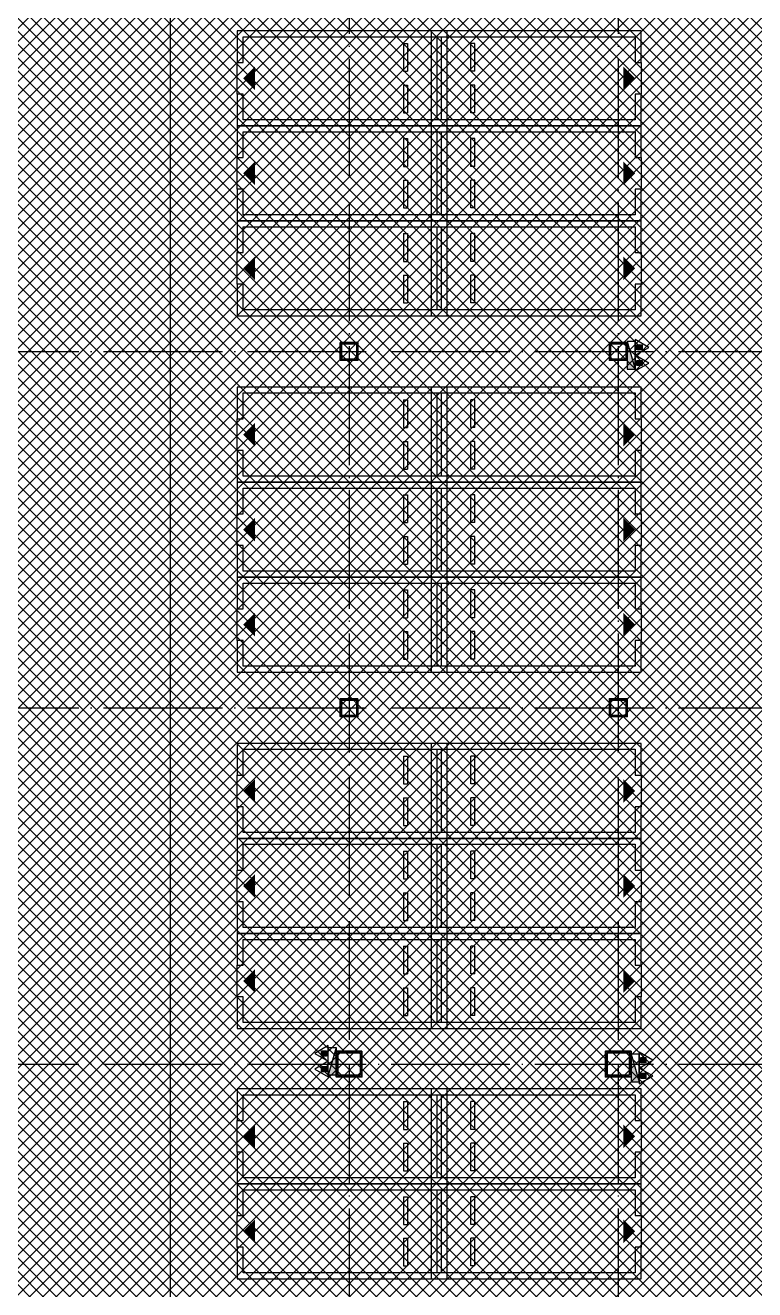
# Model space of a CAD drawing. Extents: x -473190 to 2138458, y -81875 to 2633646.
# Drawn here: x 491559 to 509982, y -33508 to -1570 of the extents above; entities that cross this region are included whole.
import ezdxf

# ---------------------------------------------------------------- set-up
doc = ezdxf.new("R2010")
doc.units = 0
doc.header["$LTSCALE"] = 1000
doc.linetypes.add('DASH', pattern=[0.35, 0.25, -0.1])
doc.linetypes.add('DOTE', pattern=[2.42, 2, -0.2, 0.02, -0.2])
for name, color, linetype in [('00-停车位', 67, 'Continuous'), ('DOTE', 1, 'DOTE'), ('RF-QT', 30, 'Continuous'), ('W-EQUIP_消火栓', 7, 'Continuous'), ('W-EQUIP_灭火器', 7, 'Continuous')]:
    doc.layers.add(name, color=color, linetype=linetype)
doc.layers.add('钢柱', color=51, linetype='Continuous', lineweight=35)

# ---------------------------------------------------------------- blocks, each defined once
blk = doc.blocks.new('车位2400x5300')
at = {"layer": '00-停车位', "color": 251}
for p, q in [((-875, -1000), (-175, -1000)), ((-875, -1100), (-875, -1000)), ((-875, -1100), (-175, -1100)), ((-175, -1100), (-175, -1000)), ((175, -1000), (875, -1000)), ((175, -1100), (175, -1000)), ((175, -1100), (875, -1100)), ((875, -1100), (875, -1000)), ((400, -5300), (-400, -5300))]:
    blk.add_line(p, q, dxfattribs=at)
blk.add_lwpolyline([(400, -5150), (400, -5300), (1200, -5300), (1200, 0), (-1200, 0), (-1200, -5300), (-400, -5300), (-400, -5150), (-1050, -5150), (-1050, -150), (1050, -150), (1050, -5150), (400, -5150)], dxfattribs=at)
blk.add_lwpolyline([(0, -5150, 0, 600, 0), (0, -4850, 600, 600, 0)], format="xyseb", dxfattribs=at)
blk = doc.blocks.new('A$C00330F2E')
at = {"layer": '钢柱', "color": 4, "lineweight": 35}
for points in [[(27075, -162100), (26625, -162100), (26625, -162550), (27075, -162550)], [(27045, -162520), (26655, -162520), (26655, -162130), (27045, -162130)], [(33875, -162100), (33425, -162100), (33425, -162550), (33875, -162550)], [(33845, -162520), (33455, -162520), (33455, -162130), (33845, -162130)], [(27075, -171100), (26625, -171100), (26625, -171550), (27075, -171550)], [(27045, -171520), (26655, -171520), (26655, -171130), (27045, -171130)], [(33875, -171100), (33425, -171100), (33425, -171550), (33875, -171550)], [(33845, -171520), (33455, -171520), (33455, -171130), (33845, -171130)], [(27175, -180000), (26525, -180000), (26525, -180650), (27175, -180650)], [(27135, -180610), (26565, -180610), (26565, -180040), (27135, -180040)], [(33975, -180000), (33325, -180000), (33325, -180650), (33975, -180650)], [(33935, -180610), (33365, -180610), (33365, -180040), (33935, -180040)]]:
    blk.add_lwpolyline(points, close=True, dxfattribs=at)
blk = doc.blocks.new('A$C4F5A101F')
at = {"layer": 'DOTE', "color": 16, "linetype": 'DOTE', "ltscale": 1.5}
for p, q in [((-229939.7, 16373.7), (-229939.7, -213765.2)), ((-223139.7, 16373.7), (-223139.7, -213765.2)), ((-297848.4, -165257.4), (-173939.7, -165257.4)), ((-297848.4, -174257.4), (-173939.7, -174257.4)), ((-297848.4, -183257.4), (-173939.7, -183257.4))]:
    blk.add_line(p, q, dxfattribs=at)
blk = doc.blocks.new('$TwtSys$00000434')
for p, q in [((-0.5, 0.5), (-0.5, -0.5)), ((-0.5, -0.5), (0.5, 0.5)), ((0.5, 0.5), (-0.5, 0.5)), ((0.5, -0.5), (0.5, 0.5)), ((-0.5, -0.5), (0.5, -0.5))]:
    blk.add_line(p, q)
blk.add_solid([(0.5, -0.5), (0.5, 0.5), (-0.5, -0.5)])
blk = doc.blocks.new('$TwtSys$00000546')
h = blk.add_hatch()
h.set_pattern_fill('ANSI31', color=256, scale=200, style=0)
h.set_pattern_definition([(45, (-38543.802, -6670.83), (-17.67767, 17.67767), [])])
h.paths.add_polyline_path([(-65, 174), (65, 174), (65, 44), (-65, 44)])
for points in [[(0, 344), (-198, 0), (198, 0)], [(-65, 174), (65, 174), (65, 44), (-65, 44)]]:
    blk.add_lwpolyline(points, close=True)
blk = doc.blocks.new('ADFASDF')
h = blk.add_hatch()
h.set_pattern_fill('ANSI37', color=8, scale=150)
h.set_pattern_definition([(45, (0, 0), (-168.3798, 168.3798), []), (135, (0, 0), (-168.3798, -168.3798), [])])
h.paths.add_polyline_path([(521397, 239186), (521397, 224886), (539697, 224886), (539697, 169261), (524947, 169261), (524947, 171211), (527822, 171211), (527922, 176611), (501318, 176611), (501125, 109884), (530547, 109887), (530547, 107449), (538188, 100503), (536147, 98236), (540086, 94690), (517812, 69953), (517812, 59790), (482108, 20136), (405247, 20136), (405247, 26086), (391997, 40436), (391997, 64736), (399997, 64738), (399997, 239186), (409022, 239186)])

msp = doc.modelspace()

# ---------------------------------------------------------------- linework, layer by layer
at = {"linetype": 'DASH', "const_width": 40}
msp.add_lwpolyline([(495222.5, 183234.3), (495222.5, -66868.2)], dxfattribs=at)

# ---------------------------------------------------------------- block references
for name, p in [('ADFASDF', (49490, -74243.9)), ('A$C00330F2E', (472887.2, 152517.4)), ('A$C00330F2E', (472887.2, 152517.4))]:
    msp.add_blockref(name, p)
at = {"layer": '00-停车位'}
for p, rotation in [((502212.2, -2907.6), 270), ((501812.2, -2907.6), 90), ((502212.2, -5307.6), 270), ((501812.2, -5307.6), 90), ((502212.2, -7707.6), 270), ((501812.2, -7707.6), 90), ((502212.2, -11907.6), 270), ((501812.2, -11907.6), 90), ((502212.2, -14307.6), 270), ((501812.2, -14307.6), 90), ((502212.2, -16707.6), 270), ((501812.2, -16707.6), 90), ((502212.2, -20907.6), 270), ((501812.2, -20907.6), 90), ((502212.2, -23307.6), 270), ((501812.2, -23307.6), 90), ((502212.2, -25707.6), 270), ((501812.2, -25707.6), 90), ((502212.2, -29632.6), 270), ((501812.2, -29632.6), 90), ((502212.2, -32032.6), 270), ((501812.2, -32032.6), 90)]:
    msp.add_blockref('车位2400x5300', p, dxfattribs=dict(at, rotation=rotation))
at = {"layer": 'RF-QT'}
msp.add_blockref('A$C4F5A101F', (729676.9, 155449.8), dxfattribs=at)
at = {"layer": 'W-EQUIP_消火栓', "yscale": 200, "zscale": 700}
for p, xscale, rotation in [((506862.2, -9903.1), 700, 270), ((499312.2, -27738), -700, 90), ((506962.2, -27908), 700, 270)]:
    msp.add_blockref('$TwtSys$00000434', p, dxfattribs=dict(at, xscale=xscale, rotation=rotation))
at = {"layer": 'W-EQUIP_灭火器'}
for p, rotation in [((506962.2, -9704.8), 270), ((506962.2, -10101.5), 270), ((499212.2, -27539.6), 90), ((499212.2, -27936.4), 90), ((507062.2, -27709.6), 270), ((507062.2, -28106.4), 270)]:
    msp.add_blockref('$TwtSys$00000546', p, dxfattribs=dict(at, rotation=rotation))

doc.saveas('drawing.dxf')
